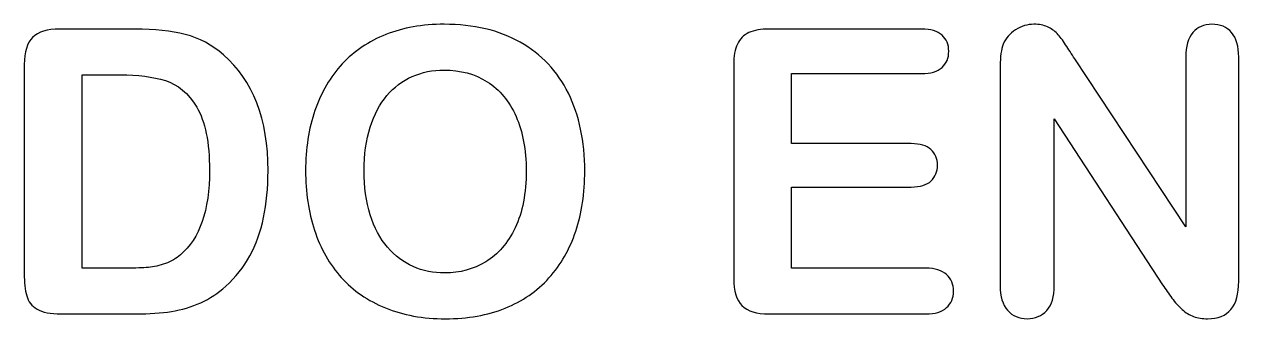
# Model space of a CAD drawing. Header units: millimetres. Extents: x -142 to 129, y -111 to 105.
# Drawn here: x -111.21 to -89.83, y -90.74 to -85.55 of the extents above; entities that cross this region are included whole.
import ezdxf

# ---------------------------------------------------------------- set-up
doc = ezdxf.new("R2010")
doc.units = ezdxf.units.MM
doc.header["$MEASUREMENT"] = 0
doc.layers.add('Layer 1', color=7, linetype='Continuous')

msp = doc.modelspace()

# ---------------------------------------------------------------- linework, layer by layer
at = {"layer": 'Layer 1', "color": 250}
for points, knots in [([(-110.5887, -85.6321), (-110.5887, -85.6321), (-109.2635, -85.6321), (-109.2635, -85.6321), (-108.9187, -85.6321), (-108.623, -85.6636), (-108.3765, -85.7279), (-108.1287, -85.7922), (-107.9055, -85.9125), (-107.7045, -86.0878), (-107.1821, -86.5354), (-106.9203, -87.2167), (-106.9203, -88.1294), (-106.9203, -88.4309), (-106.9461, -88.7056), (-106.9986, -88.9545), (-107.0512, -89.2034), (-107.133, -89.4278), (-107.2417, -89.6276), (-107.3516, -89.8274), (-107.4918, -90.0062), (-107.6636, -90.164), (-107.798, -90.2844), (-107.9452, -90.3814), (-108.1053, -90.4538), (-108.2654, -90.5275), (-108.4372, -90.5789), (-108.6207, -90.6081), (-108.8042, -90.6373), (-109.0122, -90.6525), (-109.2424, -90.6525), (-109.2424, -90.6525), (-110.5677, -90.6525), (-110.5677, -90.6525), (-110.7523, -90.6525), (-110.8914, -90.6245), (-110.986, -90.5684), (-111.0795, -90.5123), (-111.1403, -90.434), (-111.1683, -90.3323), (-111.1975, -90.2306), (-111.2116, -90.0986), (-111.2116, -89.9373), (-111.2116, -89.9373), (-111.2116, -86.2549), (-111.2116, -86.2549), (-111.2116, -86.0364), (-111.1625, -85.8775), (-111.0643, -85.7793), (-110.9662, -85.6811), (-110.8072, -85.6321), (-110.5887, -85.6321)], [0, 0, 0, 0, 0.0588235, 0.0588235, 0.0588235, 0.1176471, 0.1176471, 0.1176471, 0.1764706, 0.1764706, 0.1764706, 0.2352941, 0.2352941, 0.2352941, 0.2941176, 0.2941176, 0.2941176, 0.3529412, 0.3529412, 0.3529412, 0.4117647, 0.4117647, 0.4117647, 0.4705882, 0.4705882, 0.4705882, 0.5294118, 0.5294118, 0.5294118, 0.5882353, 0.5882353, 0.5882353, 0.6470588, 0.6470588, 0.6470588, 0.7058824, 0.7058824, 0.7058824, 0.7647059, 0.7647059, 0.7647059, 0.8235294, 0.8235294, 0.8235294, 0.8823529, 0.8823529, 0.8823529, 0.9411765, 0.9411765, 0.9411765, 1, 1, 1, 1]), ([(-103.82, -85.5479), (-103.2988, -85.5479), (-102.8523, -85.6531), (-102.4795, -85.8646), (-102.1067, -86.075), (-101.8239, -86.3753), (-101.6323, -86.7645), (-101.4406, -87.1536), (-101.3448, -87.6105), (-101.3448, -88.1353), (-101.3448, -88.5233), (-101.3974, -88.8762), (-101.5026, -89.1929), (-101.6077, -89.5107), (-101.7643, -89.7854), (-101.9747, -90.0179), (-102.185, -90.2505), (-102.4421, -90.4281), (-102.7483, -90.552), (-103.0545, -90.6747), (-103.4039, -90.7366), (-103.7989, -90.7366), (-104.1916, -90.7366), (-104.5433, -90.6735), (-104.853, -90.5462), (-105.1639, -90.4199), (-105.4222, -90.2411), (-105.6302, -90.0109), (-105.8382, -89.7807), (-105.9948, -89.5037), (-106.1011, -89.1789), (-106.2075, -88.8551), (-106.2601, -88.5046), (-106.2601, -88.1283), (-106.2601, -87.7426), (-106.2051, -87.3897), (-106.0941, -87.0671), (-105.9831, -86.7458), (-105.823, -86.4723), (-105.6126, -86.2456), (-105.4035, -86.02), (-105.1475, -85.8471), (-104.846, -85.7279), (-104.5457, -85.6075), (-104.2033, -85.5479), (-103.82, -85.5479)], [0, 0, 0, 0, 0.0666667, 0.0666667, 0.0666667, 0.1333333, 0.1333333, 0.1333333, 0.2, 0.2, 0.2, 0.2666667, 0.2666667, 0.2666667, 0.3333333, 0.3333333, 0.3333333, 0.4, 0.4, 0.4, 0.4666667, 0.4666667, 0.4666667, 0.5333333, 0.5333333, 0.5333333, 0.6, 0.6, 0.6, 0.6666667, 0.6666667, 0.6666667, 0.7333333, 0.7333333, 0.7333333, 0.8, 0.8, 0.8, 0.8666667, 0.8666667, 0.8666667, 0.9333333, 0.9333333, 0.9333333, 1, 1, 1, 1]), ([(-95.4151, -86.4174), (-95.4151, -86.4174), (-97.7057, -86.4174), (-97.7057, -86.4174), (-97.7057, -86.4174), (-97.7057, -87.6514), (-97.7057, -87.6514), (-97.7057, -87.6514), (-95.5963, -87.6514), (-95.5963, -87.6514), (-95.4409, -87.6514), (-95.3252, -87.6865), (-95.2492, -87.7555), (-95.1721, -87.8244), (-95.1347, -87.9167), (-95.1347, -88.0301), (-95.1347, -88.1434), (-95.1721, -88.2369), (-95.2469, -88.3082), (-95.3228, -88.3795), (-95.4385, -88.4157), (-95.5963, -88.4157), (-95.5963, -88.4157), (-97.7057, -88.4157), (-97.7057, -88.4157), (-97.7057, -88.4157), (-97.7057, -89.8461), (-97.7057, -89.8461), (-97.7057, -89.8461), (-95.3368, -89.8461), (-95.3368, -89.8461), (-95.1767, -89.8461), (-95.0564, -89.8835), (-94.9757, -89.9572), (-94.8939, -90.0308), (-94.853, -90.1301), (-94.853, -90.2528), (-94.853, -90.3709), (-94.8939, -90.4679), (-94.9757, -90.5415), (-95.0564, -90.6151), (-95.1767, -90.6525), (-95.3368, -90.6525), (-95.3368, -90.6525), (-98.0995, -90.6525), (-98.0995, -90.6525), (-98.3204, -90.6525), (-98.4793, -90.6034), (-98.5763, -90.5053), (-98.6733, -90.4071), (-98.7224, -90.2482), (-98.7224, -90.0296), (-98.7224, -90.0296), (-98.7224, -86.2549), (-98.7224, -86.2549), (-98.7224, -86.1089), (-98.7002, -85.9897), (-98.6569, -85.8973), (-98.6137, -85.805), (-98.5459, -85.7372), (-98.4536, -85.6952), (-98.3613, -85.6531), (-98.2432, -85.6321), (-98.0995, -85.6321), (-98.0995, -85.6321), (-95.4151, -85.6321), (-95.4151, -85.6321), (-95.2527, -85.6321), (-95.1323, -85.6683), (-95.054, -85.7396), (-94.9757, -85.812), (-94.936, -85.9067), (-94.936, -86.0224), (-94.936, -86.1416), (-94.9757, -86.2374), (-95.054, -86.3099), (-95.1323, -86.3811), (-95.2527, -86.4174), (-95.4151, -86.4174)], [0, 0, 0, 0, 0.0384615, 0.0384615, 0.0384615, 0.0769231, 0.0769231, 0.0769231, 0.1153846, 0.1153846, 0.1153846, 0.1538462, 0.1538462, 0.1538462, 0.1923077, 0.1923077, 0.1923077, 0.2307692, 0.2307692, 0.2307692, 0.2692308, 0.2692308, 0.2692308, 0.3076923, 0.3076923, 0.3076923, 0.3461538, 0.3461538, 0.3461538, 0.3846154, 0.3846154, 0.3846154, 0.4230769, 0.4230769, 0.4230769, 0.4615385, 0.4615385, 0.4615385, 0.5, 0.5, 0.5, 0.5384615, 0.5384615, 0.5384615, 0.5769231, 0.5769231, 0.5769231, 0.6153846, 0.6153846, 0.6153846, 0.6538462, 0.6538462, 0.6538462, 0.6923077, 0.6923077, 0.6923077, 0.7307692, 0.7307692, 0.7307692, 0.7692308, 0.7692308, 0.7692308, 0.8076923, 0.8076923, 0.8076923, 0.8461538, 0.8461538, 0.8461538, 0.8846154, 0.8846154, 0.8846154, 0.9230769, 0.9230769, 0.9230769, 0.9615385, 0.9615385, 0.9615385, 1, 1, 1, 1]), ([(-92.7179, -86.1579), (-92.7179, -86.1579), (-90.764, -89.1169), (-90.764, -89.1169), (-90.764, -89.1169), (-90.764, -86.1299), (-90.764, -86.1299), (-90.764, -85.9359), (-90.7219, -85.791), (-90.6389, -85.694), (-90.5559, -85.597), (-90.4438, -85.5479), (-90.3023, -85.5479), (-90.1574, -85.5479), (-90.0417, -85.5958), (-89.9576, -85.6928), (-89.8735, -85.7898), (-89.8314, -85.9359), (-89.8314, -86.1299), (-89.8314, -86.1299), (-89.8314, -90.0764), (-89.8314, -90.0764), (-89.8314, -90.5169), (-90.0137, -90.7366), (-90.3783, -90.7366), (-90.4695, -90.7366), (-90.5513, -90.7238), (-90.6249, -90.6969), (-90.6973, -90.6712), (-90.7663, -90.6291), (-90.8294, -90.573), (-90.8937, -90.5158), (-90.9521, -90.4492), (-91.007, -90.372), (-91.062, -90.2961), (-91.1169, -90.2178), (-91.1718, -90.1383), (-91.1718, -90.1383), (-93.0779, -87.2167), (-93.0779, -87.2167), (-93.0779, -87.2167), (-93.0779, -90.1547), (-93.0779, -90.1547), (-93.0779, -90.3463), (-93.1223, -90.4912), (-93.2111, -90.5894), (-93.3011, -90.6876), (-93.4156, -90.7366), (-93.5547, -90.7366), (-93.6984, -90.7366), (-93.8141, -90.6876), (-93.9006, -90.5882), (-93.9882, -90.4889), (-94.0315, -90.344), (-94.0315, -90.1547), (-94.0315, -90.1547), (-94.0315, -86.2841), (-94.0315, -86.2841), (-94.0315, -86.1194), (-94.0128, -85.9908), (-93.9765, -85.8973), (-93.9333, -85.7945), (-93.8608, -85.7103), (-93.7603, -85.6449), (-93.6598, -85.5806), (-93.5511, -85.5479), (-93.4355, -85.5479), (-93.3431, -85.5479), (-93.2648, -85.5631), (-93.2006, -85.5923), (-93.1351, -85.6227), (-93.0779, -85.6624), (-93.0288, -85.7127), (-92.9797, -85.7629), (-92.9294, -85.8272), (-92.878, -85.9078), (-92.8266, -85.9873), (-92.7728, -86.0703), (-92.7179, -86.1579)], [0, 0, 0, 0, 0.0384615, 0.0384615, 0.0384615, 0.0769231, 0.0769231, 0.0769231, 0.1153846, 0.1153846, 0.1153846, 0.1538462, 0.1538462, 0.1538462, 0.1923077, 0.1923077, 0.1923077, 0.2307692, 0.2307692, 0.2307692, 0.2692308, 0.2692308, 0.2692308, 0.3076923, 0.3076923, 0.3076923, 0.3461538, 0.3461538, 0.3461538, 0.3846154, 0.3846154, 0.3846154, 0.4230769, 0.4230769, 0.4230769, 0.4615385, 0.4615385, 0.4615385, 0.5, 0.5, 0.5, 0.5384615, 0.5384615, 0.5384615, 0.5769231, 0.5769231, 0.5769231, 0.6153846, 0.6153846, 0.6153846, 0.6538462, 0.6538462, 0.6538462, 0.6923077, 0.6923077, 0.6923077, 0.7307692, 0.7307692, 0.7307692, 0.7692308, 0.7692308, 0.7692308, 0.8076923, 0.8076923, 0.8076923, 0.8461538, 0.8461538, 0.8461538, 0.8846154, 0.8846154, 0.8846154, 0.9230769, 0.9230769, 0.9230769, 0.9615385, 0.9615385, 0.9615385, 1, 1, 1, 1]), ([(-102.3755, -88.1283), (-102.3755, -87.7613), (-102.4351, -87.4423), (-102.5532, -87.1723), (-102.6724, -86.9035), (-102.8418, -86.7002), (-103.0615, -86.5611), (-103.2812, -86.4232), (-103.5348, -86.3543), (-103.82, -86.3543), (-104.0221, -86.3543), (-104.2103, -86.3928), (-104.3821, -86.4688), (-104.555, -86.5459), (-104.7034, -86.6569), (-104.8273, -86.803), (-104.9512, -86.9491), (-105.0494, -87.1361), (-105.1218, -87.3628), (-105.1931, -87.5907), (-105.2293, -87.8454), (-105.2293, -88.1283), (-105.2293, -88.4146), (-105.1931, -88.6717), (-105.1218, -88.9031), (-105.0494, -89.1333), (-104.9477, -89.3249), (-104.8168, -89.4769), (-104.6859, -89.6288), (-104.5352, -89.7421), (-104.3657, -89.8169), (-104.1951, -89.8929), (-104.0093, -89.9303), (-103.8059, -89.9303), (-103.5453, -89.9303), (-103.3069, -89.8648), (-103.0884, -89.7351), (-102.871, -89.6054), (-102.6981, -89.4044), (-102.5684, -89.1321), (-102.4398, -88.861), (-102.3755, -88.5256), (-102.3755, -88.1283)], [0, 0, 0, 0, 0.0714286, 0.0714286, 0.0714286, 0.1428571, 0.1428571, 0.1428571, 0.2142857, 0.2142857, 0.2142857, 0.2857143, 0.2857143, 0.2857143, 0.3571429, 0.3571429, 0.3571429, 0.4285714, 0.4285714, 0.4285714, 0.5, 0.5, 0.5, 0.5714286, 0.5714286, 0.5714286, 0.6428571, 0.6428571, 0.6428571, 0.7142857, 0.7142857, 0.7142857, 0.7857143, 0.7857143, 0.7857143, 0.8571429, 0.8571429, 0.8571429, 0.9285714, 0.9285714, 0.9285714, 1, 1, 1, 1]), ([(-110.1949, -86.4384), (-110.1949, -86.4384), (-110.1949, -89.8461), (-110.1949, -89.8461), (-110.1949, -89.8461), (-109.4236, -89.8461), (-109.4236, -89.8461), (-109.2553, -89.8461), (-109.1221, -89.8415), (-109.0262, -89.8321), (-108.9304, -89.8228), (-108.8311, -89.8006), (-108.7282, -89.7643), (-108.6254, -89.7269), (-108.5366, -89.6755), (-108.4618, -89.6101), (-108.1217, -89.3226), (-107.9511, -88.8271), (-107.9511, -88.1236), (-107.9511, -87.6281), (-108.0259, -87.2565), (-108.1755, -87.0099), (-108.325, -86.7633), (-108.5097, -86.6067), (-108.7282, -86.5389), (-108.9479, -86.4723), (-109.2132, -86.4384), (-109.5229, -86.4384), (-109.5229, -86.4384), (-110.1949, -86.4384), (-110.1949, -86.4384)], [0, 0, 0, 0, 0.1, 0.1, 0.1, 0.2, 0.2, 0.2, 0.3, 0.3, 0.3, 0.4, 0.4, 0.4, 0.5, 0.5, 0.5, 0.6, 0.6, 0.6, 0.7, 0.7, 0.7, 0.8, 0.8, 0.8, 0.9, 0.9, 0.9, 1, 1, 1, 1])]:
    msp.add_open_spline(points, degree=3, knots=knots, dxfattribs=at)

doc.saveas('drawing.dxf')
